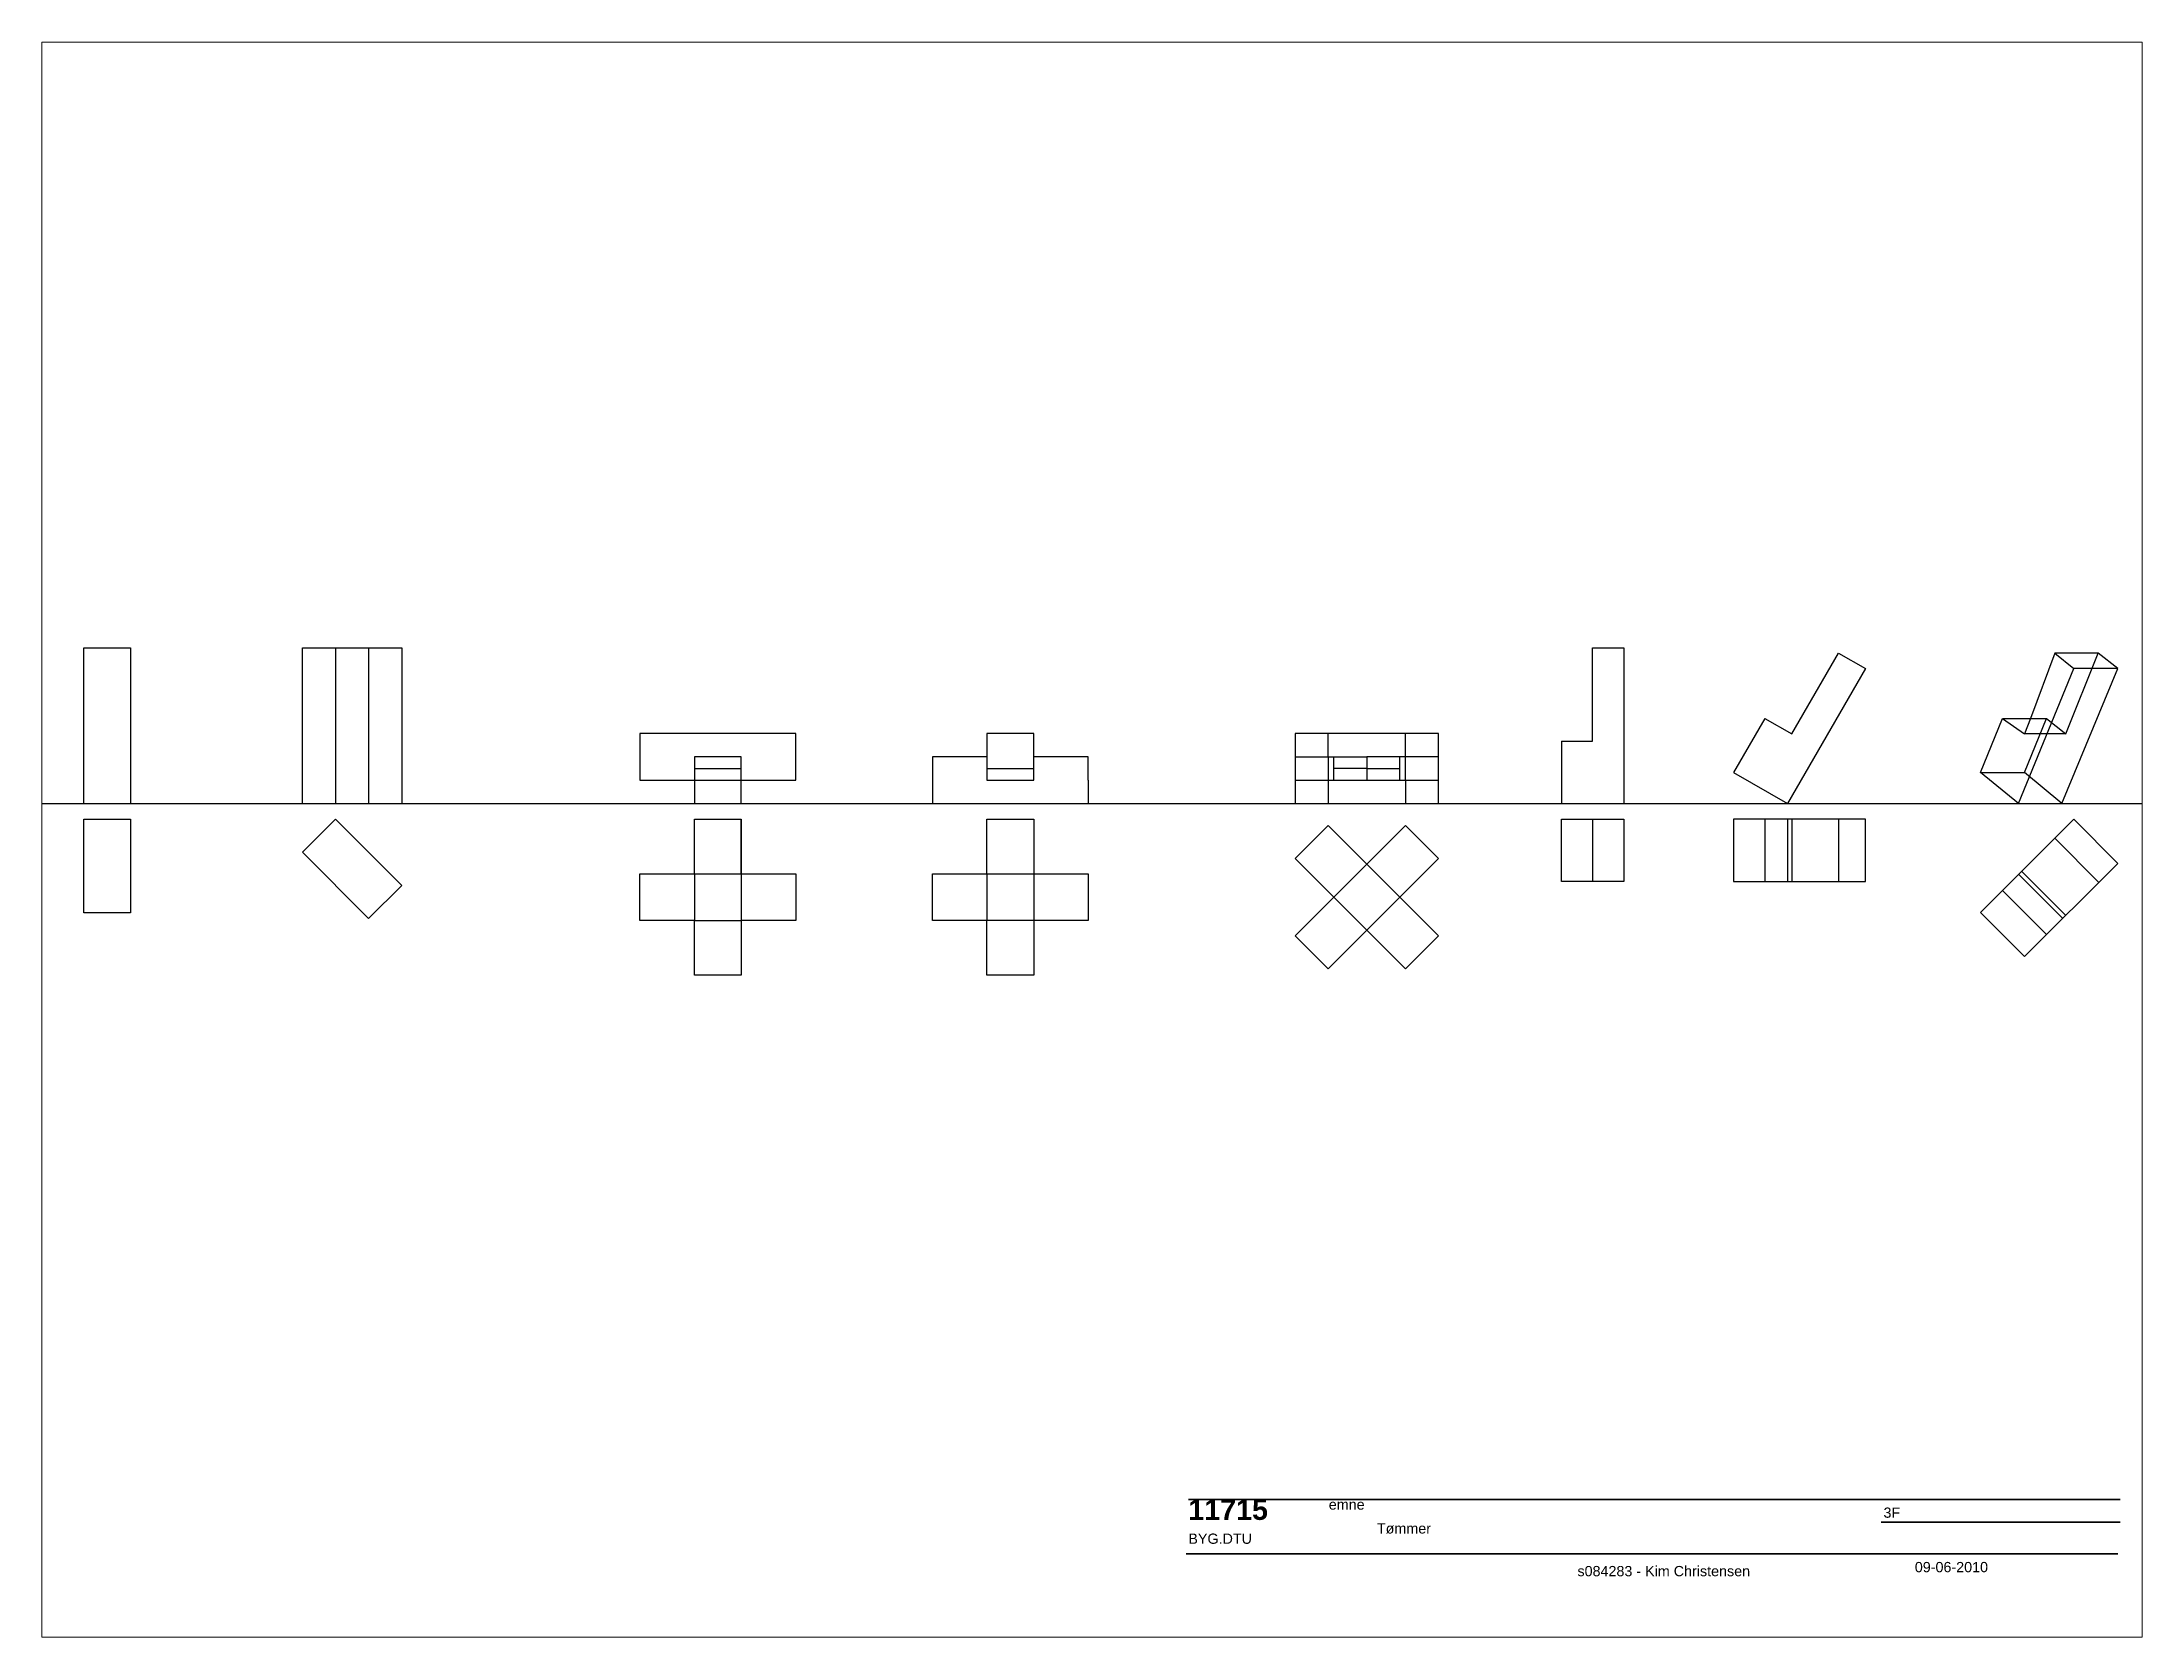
# Paper-space layout 'Layout1' of a CAD drawing. Header units: millimetres. Extents: x 0 to 256, y -1 to 194.
# The model-space entities are those that its viewports show. They can reach past a viewport. Long polylines and large blocks are cut down to what shows.
import ezdxf

# ---------------------------------------------------------------- set-up
doc = ezdxf.new("R2010")
doc.units = ezdxf.units.MM
doc.header["$LTSCALE"] = 0.6
doc.linetypes.add('ACAD_ISO02W100', pattern=[15, 12, -3])
doc.layers.add('Kontur', color=7, linetype='Continuous')
doc.layers.add('Skjulte linjer', color=7, linetype='ACAD_ISO02W100')
doc.layers.add('Tekst', color=7, linetype='Continuous', lineweight=35)
doc.styles.get("Standard").update_dxf_attribs({"font": 'ARIAL.TTF'})

msp = doc.modelspace()

# ---------------------------------------------------------------- linework, layer by layer
msp.add_line((1150.4, 579.2), (1150.4, 579.2))
msp.add_line((1150.4, 579.2), (1150.4, 579.2))
at = {"layer": 'Kontur'}
for p, q in [((908.9, 579.2), (908.9, 679.2)), ((908.9, 679.2), (938.9, 679.2)), ((938.9, 679.2), (938.9, 679.2)), ((938.9, 679.2), (938.9, 579.2)), ((1049.2, 579.2), (1049.2, 679.2)), ((1049.2, 679.2), (1112.8, 679.2)), ((1091.6, 679.2), (1091.6, 579.2)), ((1112.8, 679.2), (1112.8, 579.2)), ((1876.6, 619.2), (1876.6, 679.2)), ((1876.6, 679.2), (1896.6, 679.2)), ((1896.6, 679.2), (1896.6, 579.2)), ((2004.4, 623.9), (2034.4, 675.8)), ((2034.4, 675.8), (2051.7, 665.8)), ((2173, 675.8), (2157.4, 633.9)), ((2200.8, 675.8), (2173, 675.8)), ((2180.1, 623.9), (2200.8, 675.8)), ((2213.6, 665.8), (2200.8, 675.8)), ((2051.7, 665.8), (2001.7, 579.2)), ((2177.7, 579.2), (2213.6, 665.8)), ((1987.1, 633.9), (1967.1, 599.2)), ((1987.1, 633.9), (2004.4, 623.9)), ((2125.4, 599.2), (2139.6, 633.9)), ((2139.6, 633.9), (2167.8, 633.9)), ((2153.7, 599.2), (2167.8, 633.9)), ((2167.8, 633.9), (2180.1, 623.9)), ((1365.6, 624.2), (1265.6, 624.2)), ((1265.6, 624.2), (1265.6, 594.2)), ((1365.6, 594.2), (1365.6, 624.2)), ((1488.2, 624.2), (1488.2, 594.2)), ((1518.2, 624.2), (1488.2, 624.2)), ((1518.2, 594.2), (1518.2, 624.2)), ((1777.8, 624.2), (1685.9, 624.2)), ((1685.9, 624.2), (1685.9, 594.2)), ((1756.6, 594.2), (1756.6, 624.2)), ((1777.8, 609.2), (1777.8, 624.2)), ((1330.6, 609.2), (1300.6, 609.2)), ((1300.6, 609.2), (1300.6, 579.2)), ((1330.6, 579.2), (1330.6, 609.2)), ((1453.2, 609.2), (1453.2, 579.2)), ((1488.2, 609.2), (1453.2, 609.2)), ((1553.2, 609.2), (1518.2, 609.2)), ((1553.2, 594.2), (1553.2, 609.2)), ((1685.9, 609.2), (1731.8, 609.2)), ((1707.1, 609.2), (1707.1, 579.2)), ((1731.8, 609.2), (1731.8, 594.2)), ((1777.8, 579.2), (1777.8, 609.2)), ((1856.6, 619.2), (1876.6, 619.2)), ((1856.6, 619.2), (1856.6, 579.2)), ((1265.6, 594.2), (1300.6, 594.2)), ((1330.6, 594.2), (1365.6, 594.2)), ((1488.2, 594.2), (1518.2, 594.2)), ((1553.2, 594.2), (1553.2, 579.2)), ((1685.9, 594.2), (1685.9, 579.2)), ((1731.8, 594.2), (1777.8, 594.2)), ((1967.1, 599.2), (2001.7, 579.2)), ((2149.9, 579.2), (2125.4, 599.2)), ((2125.4, 599.2), (2153.7, 599.2)), ((2177.7, 579.2), (2153.7, 599.2)), ((564.2, 579.2), (2262.5, 579.2)), ((1300.6, 579.2), (1330.6, 579.2)), ((1856.6, 579.2), (1896.6, 579.2)), ((908.9, 569.2), (938.9, 569.2)), ((908.9, 509.2), (908.9, 569.2)), ((938.9, 569.2), (938.9, 509.2)), ((1049.2, 548), (1070.4, 569.2)), ((1070.4, 569.2), (1112.8, 526.8)), ((1300.6, 569.2), (1330.6, 569.2)), ((1300.6, 534.2), (1300.6, 569.2)), ((1330.6, 569.2), (1330.6, 534.2)), ((1330.6, 534.2), (1330.6, 569.2)), ((1488.2, 569.2), (1518.2, 569.2)), ((1488.2, 534.2), (1488.2, 569.2)), ((1518.2, 569.2), (1518.2, 534.2)), ((1856.6, 569.2), (1896.6, 569.2)), ((1856.6, 529.2), (1856.6, 569.2)), ((1876.6, 569.2), (1876.6, 529.2)), ((1896.6, 569.2), (1896.6, 529.2)), ((1967.1, 569.2), (1967.1, 529.2)), ((2051.7, 569.2), (1967.1, 569.2)), ((1967.1, 569.2), (1967.1, 529.2)), ((2051.7, 569.2), (1967.1, 569.2)), ((1967.1, 569.2), (1967.1, 529.2)), ((2051.7, 569.2), (1967.1, 569.2)), ((1967.1, 569.2), (1967.1, 529.2)), ((2051.7, 569.2), (1967.1, 569.2)), ((1967.1, 569.2), (1967.1, 529.2)), ((2051.7, 569.2), (1967.1, 569.2)), ((1967.1, 569.2), (1967.1, 529.2)), ((2051.7, 569.2), (1967.1, 569.2)), ((1967.1, 569.2), (1967.1, 529.2)), ((2051.7, 569.2), (1967.1, 569.2)), ((1967.1, 569.2), (1967.1, 529.2)), ((2051.7, 569.2), (1967.1, 569.2)), ((1987.1, 569.2), (1987.1, 529.2)), ((1987.1, 569.2), (1987.1, 529.2)), ((1987.1, 569.2), (1987.1, 529.2)), ((1987.1, 569.2), (1987.1, 529.2)), ((1987.1, 569.2), (1987.1, 529.2)), ((1987.1, 569.2), (1987.1, 529.2)), ((1987.1, 569.2), (1987.1, 529.2)), ((1987.1, 569.2), (1987.1, 529.2)), ((2004.4, 569.2), (2004.4, 529.2)), ((2004.4, 569.2), (2004.4, 529.2)), ((2004.4, 569.2), (2004.4, 529.2)), ((2004.4, 569.2), (2004.4, 529.2)), ((2004.4, 569.2), (2004.4, 529.2)), ((2004.4, 569.2), (2004.4, 529.2)), ((2004.4, 569.2), (2004.4, 529.2)), ((2004.4, 569.2), (2004.4, 529.2)), ((2034.4, 569.2), (2034.4, 529.2)), ((2034.4, 569.2), (2034.4, 529.2)), ((2034.4, 569.2), (2034.4, 529.2)), ((2034.4, 569.2), (2034.4, 529.2)), ((2034.4, 569.2), (2034.4, 529.2)), ((2034.4, 569.2), (2034.4, 529.2)), ((2034.4, 569.2), (2034.4, 529.2)), ((2034.4, 569.2), (2034.4, 529.2)), ((2051.7, 529.2), (2051.7, 569.2)), ((2051.7, 529.2), (2051.7, 569.2)), ((2051.7, 529.2), (2051.7, 569.2)), ((2051.7, 529.2), (2051.7, 569.2)), ((2051.7, 529.2), (2051.7, 569.2)), ((2051.7, 529.2), (2051.7, 569.2)), ((2051.7, 529.2), (2051.7, 569.2)), ((2051.7, 529.2), (2051.7, 569.2)), ((2185.3, 569.2), (2125.4, 509.4)), ((2185.3, 569.2), (2125.4, 509.4)), ((2185.3, 569.2), (2125.4, 509.4)), ((2185.3, 569.2), (2125.4, 509.4)), ((2185.3, 569.2), (2125.4, 509.4)), ((2185.3, 569.2), (2125.4, 509.4)), ((2185.3, 569.2), (2125.4, 509.4)), ((2185.3, 569.2), (2125.4, 509.4)), ((2213.6, 540.9), (2185.3, 569.2)), ((2213.6, 540.9), (2185.3, 569.2)), ((2213.6, 540.9), (2185.3, 569.2)), ((2213.6, 540.9), (2185.3, 569.2)), ((2213.6, 540.9), (2185.3, 569.2)), ((2213.6, 540.9), (2185.3, 569.2)), ((2213.6, 540.9), (2185.3, 569.2)), ((2213.6, 540.9), (2185.3, 569.2)), ((1685.9, 544), (1707.1, 565.2)), ((1707.1, 565.2), (1731.8, 540.4)), ((1731.8, 540.4), (1756.6, 565.2)), ((1756.6, 565.2), (1777.8, 544)), ((2173, 557), (2201.3, 528.7)), ((2173, 557), (2201.3, 528.7)), ((2173, 557), (2201.3, 528.7)), ((2173, 557), (2201.3, 528.7)), ((2173, 557), (2201.3, 528.7)), ((2173, 557), (2201.3, 528.7)), ((2173, 557), (2201.3, 528.7)), ((2173, 557), (2201.3, 528.7)), ((1091.6, 505.6), (1049.2, 548)), ((1710.6, 519.2), (1685.9, 544)), ((1731.8, 540.4), (1753, 519.2)), ((1777.8, 544), (1753, 519.2)), ((2153.7, 481.1), (2213.6, 540.9)), ((2153.7, 481.1), (2213.6, 540.9)), ((2153.7, 481.1), (2213.6, 540.9)), ((2153.7, 481.1), (2213.6, 540.9)), ((2153.7, 481.1), (2213.6, 540.9)), ((2153.7, 481.1), (2213.6, 540.9)), ((2153.7, 481.1), (2213.6, 540.9)), ((2153.7, 481.1), (2213.6, 540.9)), ((1112.8, 526.8), (1091.6, 505.6)), ((1265.6, 504.2), (1265.6, 534.2)), ((1265.6, 534.2), (1300.6, 534.2)), ((1300.6, 534.2), (1330.6, 534.2)), ((1330.6, 534.2), (1365.6, 534.2)), ((1365.6, 534.2), (1365.6, 504.2)), ((1453.2, 504.2), (1453.2, 534.2)), ((1453.2, 534.2), (1488.2, 534.2)), ((1488.2, 534.2), (1488.2, 504.2)), ((1518.2, 534.2), (1553.2, 534.2)), ((1518.2, 534.2), (1518.2, 504.2)), ((1553.2, 534.2), (1553.2, 504.2)), ((1896.6, 529.2), (1856.6, 529.2)), ((1967.1, 529.2), (2051.7, 529.2)), ((1967.1, 529.2), (2051.7, 529.2)), ((1967.1, 529.2), (2051.7, 529.2)), ((1967.1, 529.2), (2051.7, 529.2)), ((1967.1, 529.2), (2051.7, 529.2)), ((1967.1, 529.2), (2051.7, 529.2)), ((1967.1, 529.2), (2051.7, 529.2)), ((1967.1, 529.2), (2051.7, 529.2)), ((2151.8, 535.8), (2180.1, 507.5)), ((2151.8, 535.8), (2180.1, 507.5)), ((2151.8, 535.8), (2180.1, 507.5)), ((2151.8, 535.8), (2180.1, 507.5)), ((2151.8, 535.8), (2180.1, 507.5)), ((2151.8, 535.8), (2180.1, 507.5)), ((2151.8, 535.8), (2180.1, 507.5)), ((2151.8, 535.8), (2180.1, 507.5)), ((1685.9, 494.5), (1710.6, 519.2)), ((1710.6, 519.2), (1731.8, 498)), ((1753, 519.2), (1777.8, 494.5)), ((2139.6, 523.5), (2167.8, 495.2)), ((2139.6, 523.5), (2167.8, 495.2)), ((2139.6, 523.5), (2167.8, 495.2)), ((2139.6, 523.5), (2167.8, 495.2)), ((2139.6, 523.5), (2167.8, 495.2)), ((2139.6, 523.5), (2167.8, 495.2)), ((2139.6, 523.5), (2167.8, 495.2)), ((2139.6, 523.5), (2167.8, 495.2)), ((938.9, 509.2), (908.9, 509.2)), ((1300.6, 504.2), (1265.6, 504.2)), ((1300.6, 469.2), (1300.6, 504.2)), ((1300.6, 504.2), (1330.6, 504.2)), ((1365.6, 504.2), (1330.6, 504.2)), ((1330.6, 504.2), (1330.6, 469.2)), ((1488.2, 504.2), (1453.2, 504.2)), ((1488.2, 469.2), (1488.2, 504.2)), ((1553.2, 504.2), (1518.2, 504.2)), ((1518.2, 504.2), (1518.2, 469.2)), ((2125.4, 509.4), (2153.7, 481.1)), ((2125.4, 509.4), (2153.7, 481.1)), ((2125.4, 509.4), (2153.7, 481.1)), ((2125.4, 509.4), (2153.7, 481.1)), ((2125.4, 509.4), (2153.7, 481.1)), ((2125.4, 509.4), (2153.7, 481.1)), ((2125.4, 509.4), (2153.7, 481.1)), ((2125.4, 509.4), (2153.7, 481.1)), ((1707.1, 473.3), (1685.9, 494.5)), ((1731.8, 498), (1707.1, 473.3)), ((1756.6, 473.3), (1731.8, 498)), ((1777.8, 494.5), (1756.6, 473.3)), ((1330.6, 469.2), (1300.6, 469.2)), ((1518.2, 469.2), (1488.2, 469.2))]:
    msp.add_line(p, q, dxfattribs=at)
at = {"layer": 'Skjulte linjer'}
for p, q in [((1070.4, 679.2), (1070.4, 579.2)), ((2173, 675.8), (2185.3, 665.8)), ((2149.9, 579.2), (2185.3, 665.8)), ((2213.6, 665.8), (2185.3, 665.8)), ((2139.6, 633.9), (2153.7, 623.9)), ((2157.4, 633.9), (2153.7, 623.9)), ((1707.1, 609.2), (1707.1, 624.2)), ((2180.1, 623.9), (2153.7, 623.9)), ((1710.6, 594.2), (1710.6, 609.2)), ((1777.8, 609.2), (1731.8, 609.2)), ((1753, 594.2), (1753, 609.2)), ((1300.6, 601.7), (1330.6, 601.7)), ((1300.6, 594.2), (1330.6, 594.2)), ((1488.2, 601.7), (1518.2, 601.7)), ((1685.9, 594.2), (1731.8, 594.2)), ((1731.8, 601.7), (1710.6, 601.7)), ((1731.8, 601.7), (1753, 601.7)), ((1756.6, 594.2), (1756.6, 579.2)), ((2001.7, 569.2), (2001.7, 529.2)), ((2001.7, 569.2), (2001.7, 529.2)), ((2001.7, 569.2), (2001.7, 529.2)), ((2001.7, 569.2), (2001.7, 529.2)), ((2001.7, 569.2), (2001.7, 529.2)), ((2001.7, 569.2), (2001.7, 529.2)), ((2001.7, 569.2), (2001.7, 529.2)), ((2001.7, 569.2), (2001.7, 529.2)), ((1710.6, 519.2), (1731.8, 540.4)), ((1300.6, 534.2), (1300.6, 504.2)), ((1330.6, 534.2), (1330.6, 504.2)), ((1488.2, 534.2), (1518.2, 534.2)), ((2149.9, 533.9), (2178.2, 505.6)), ((2149.9, 533.9), (2178.2, 505.6)), ((2149.9, 533.9), (2178.2, 505.6)), ((2149.9, 533.9), (2178.2, 505.6)), ((2149.9, 533.9), (2178.2, 505.6)), ((2149.9, 533.9), (2178.2, 505.6)), ((2149.9, 533.9), (2178.2, 505.6)), ((2149.9, 533.9), (2178.2, 505.6)), ((1753, 519.2), (1731.8, 498)), ((1518.2, 504.2), (1488.2, 504.2))]:
    msp.add_line(p, q, dxfattribs=at)

psp = doc.layouts.get("Layout1")

# ---------------------------------------------------------------- linework, layer by layer
at = {"layer": 'Tekst'}
for p, q in [((139.97, 15.74), (253.61, 15.74)), ((224.48, 12.98), (253.61, 12.98)), ((139.69, 9.11), (253.33, 9.11))]:
    psp.add_line(p, q, dxfattribs=at)

# ---------------------------------------------------------------- texts
at = {"layer": 'Tekst', "attachment_point": 1}
for s, width, insert, char_height in [('{\\fArial|b1|i0|c0|p34;11715\\P\\fArial|b0|i0|c0|p34;\\H0.5x;BYG.DTU}', 34.2534, (139.97, 15.74), 2.5), ('emne', 36.2683, (157.1, 15.74), 1.25), ('Tømmer', 44.1032, (162.97, 12.83), 1.25), ('3F', 44.1032, (224.76, 14.75), 1.25), ('09-06-2010', 44.1032, (228.58, 8.11), 1.25), ('s084283 - Kim Christensen', 44.1032, (187.43, 7.62), 1.25)]:
    psp.add_mtext_dynamic_manual_height_columns(s, width=width, gutter_width=1060.74, heights=[0], dxfattribs=dict(at, insert=insert, char_height=char_height))

# ---------------------------------------------------------------- viewports
at = {"layer": 'Skjulte linjer'}
psp.add_viewport(center=(128.22, 96.23), size=(256.15, 194.5485), view_center_point=(1555.57, 556.21), view_height=1023.0087, dxfattribs=at)

doc.saveas('drawing.dxf')
